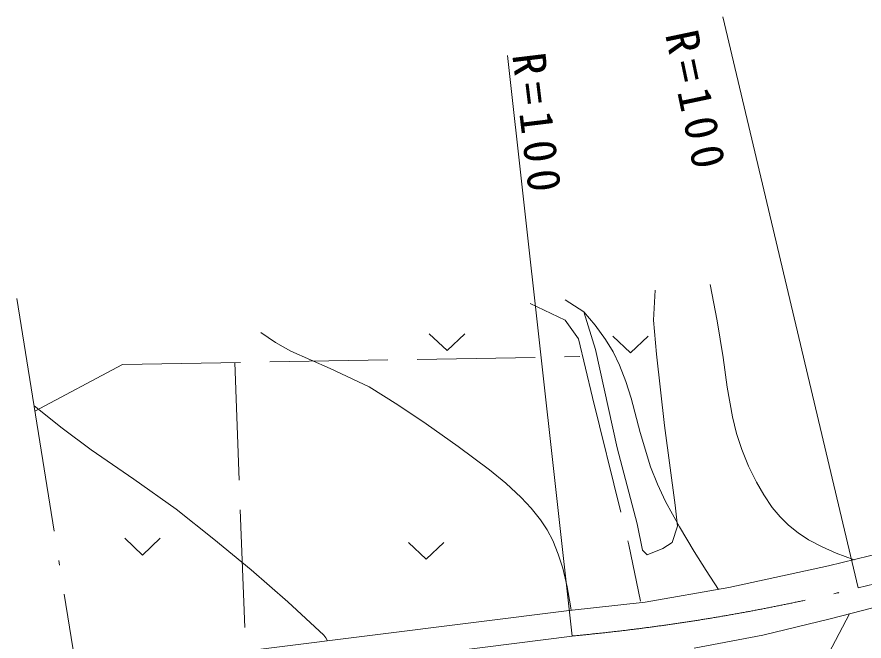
# Model space of a CAD drawing. Units: millimetres, scale not verified. Extents: x -625 to 685582, y -625 to 364232.
# Drawn here: x 220502 to 263613, y 252163 to 283922 of the extents above; entities that cross this region are included whole.
import ezdxf

# ---------------------------------------------------------------- set-up
doc = ezdxf.new("R2010")
doc.units = ezdxf.units.MM
doc.header["$LTSCALE"] = 1000
doc.linetypes.add('DASHED', pattern=[7.5, 6, -1.5])
doc.linetypes.add('LONG_DASHED_DOTTED', pattern=[15.25, 12, -1.5, 0.25, -1.5])
doc.layers.add('S-SUV', color=7, linetype='Continuous', lineweight=13)
doc.styles.add('ＭＳ ゴシック', font='')
doc.styles.get('ＭＳ ゴシック').set_extended_font_data('MS Gothic')

msp = doc.modelspace()

# ---------------------------------------------------------------- linework, layer by layer
at = {"layer": 'S-SUV'}
for p, q in [((256422, 283922), (263315, 254863)), ((245462, 281962), (248764, 252420)), ((255785, 270313), (256143, 268462)), ((249352, 268923), (249930, 268236)), ((249930, 268236), (250460, 267513)), ((256143, 268462), (256442, 266597)), ((232912, 267862), (233656, 267363)), ((241489, 267799), (242389, 266948)), ((242389, 266948), (243289, 267799)), ((233656, 267363), (234439, 266911)), ((250460, 267513), (250837, 266879)), ((250831, 267674), (251731, 266823)), ((251731, 266823), (252631, 267674)), ((234439, 266911), (236445, 266032)), ((250837, 266879), (251165, 266206)), ((256442, 266597), (256646, 265080)), ((236445, 266032), (238423, 265099)), ((251165, 266206), (251490, 265379)), ((251490, 265379), (251758, 264531)), ((238423, 265099), (239890, 264185)), ((256646, 265080), (256911, 263569)), ((251758, 264531), (252224, 262768)), ((221376, 264126), (222806, 262988)), ((239890, 264185), (241330, 263217)), ((256911, 263569), (257124, 262730)), ((222806, 262988), (224272, 261898)), ((241330, 263217), (242963, 262067)), ((252224, 262768), (252747, 261027)), ((257124, 262730), (257395, 261906)), ((224272, 261898), (226457, 260409)), ((242963, 262067), (244557, 260871)), ((257395, 261906), (257735, 261071)), ((261810, 255985), (284763, 261613)), ((244557, 260871), (245377, 260196)), ((252747, 261027), (253101, 260140)), ((257735, 261071), (258132, 260255)), ((226457, 260409), (228608, 258869)), ((245377, 260196), (246160, 259473)), ((253101, 260140), (253516, 259265)), ((258132, 260255), (258509, 259597)), ((258509, 259597), (258941, 258966)), ((246160, 259473), (246676, 258924)), ((253516, 259265), (254213, 257982)), ((285221, 259319), (261882, 253293)), ((228608, 258869), (230530, 257355)), ((246676, 258924), (247142, 258339)), ((258941, 258966), (259336, 258488)), ((247142, 258339), (247481, 257823)), ((259336, 258488), (259774, 258052)), ((247481, 257823), (247767, 257276)), ((254213, 257982), (254968, 256720)), ((259774, 258052), (260256, 257666)), ((225985, 257392), (226885, 256542)), ((226885, 256542), (227785, 257392)), ((260256, 257666), (260784, 257322)), ((230530, 257355), (232424, 255787)), ((240427, 257180), (241327, 256330)), ((241327, 256330), (242227, 257180)), ((247767, 257276), (248049, 256590)), ((260784, 257322), (261474, 256954)), ((261474, 256954), (262196, 256638)), ((248049, 256590), (248278, 255873)), ((254968, 256720), (255576, 255756)), ((262196, 256638), (262652, 256465)), ((262652, 256465), (263112, 256304)), ((232424, 255787), (234280, 254158)), ((248278, 255873), (248508, 254920)), ((255576, 255756), (256203, 254792)), ((256732, 254884), (261810, 255985)), ((248508, 254920), (248680, 253949)), ((252480, 254149), (256732, 254884)), ((234280, 254158), (236113, 252470)), ((248610, 253721), (252480, 254149)), ((248680, 253949), (248696, 253841)), ((223539, 250584), (248610, 253721)), ((248696, 253841), (248711, 253732)), ((262880, 253551), (260749, 249521)), ((261882, 253293), (258461, 252467)), ((236113, 252470), (236214, 252333)), ((236214, 252333), (236313, 252182)), ((258461, 252467), (254974, 251794))]:
    msp.add_line(p, q, dxfattribs=at)
at = {"layer": 'S-SUV', "linetype": 'DASHED'}
for p, q in [((252898, 268490), (252978, 270020)), ((248406, 269528), (249352, 268923)), ((246615, 269336), (248407, 268490)), ((249352, 268923), (249943, 266993)), ((248407, 268490), (249077, 267544)), ((253055, 266756), (252898, 268490)), ((249077, 267544), (249786, 264550)), ((249943, 266993), (251046, 261990)), ((225875, 266244), (249155, 266638)), ((253449, 263132), (253055, 266756)), ((221419, 263861), (225875, 266244)), ((231586, 266341), (232138, 251669)), ((249786, 264550), (251637, 257066)), ((254001, 259075), (253449, 263132)), ((251046, 261990), (252070, 258130)), ((254119, 258011), (254001, 259075)), ((252070, 258130), (252346, 256790)), ((253843, 257184), (254119, 258011)), ((251637, 257066), (252228, 254190)), ((253370, 256869), (253843, 257184)), ((252346, 256790), (252583, 256554)), ((252583, 256554), (253370, 256869))]:
    msp.add_line(p, q, dxfattribs=at)
at = {"layer": 'S-SUV', "linetype": 'LONG_DASHED_DOTTED'}
for p, q in [((220502, 269601), (226957, 229182)), ((284984, 260327), (263315, 254863)), ((224645, 249364), (248764, 252420))]:
    msp.add_line(p, q, dxfattribs=at)
msp.add_arc((239493, 352204), 100213, 275.30807, 283.75179, dxfattribs=at)

# ---------------------------------------------------------------- texts
at = {"layer": 'S-SUV', "char_height": 1686, "attachment_point": 7, "style": 'ＭＳ ゴシック'}
for insert, rotation in [((253458, 283037), 281.9), ((245680, 281993), 276.9)]:
    msp.add_mtext('\\T1.3;R=100', dxfattribs=dict(at, insert=insert, rotation=rotation))

doc.saveas('drawing.dxf')
